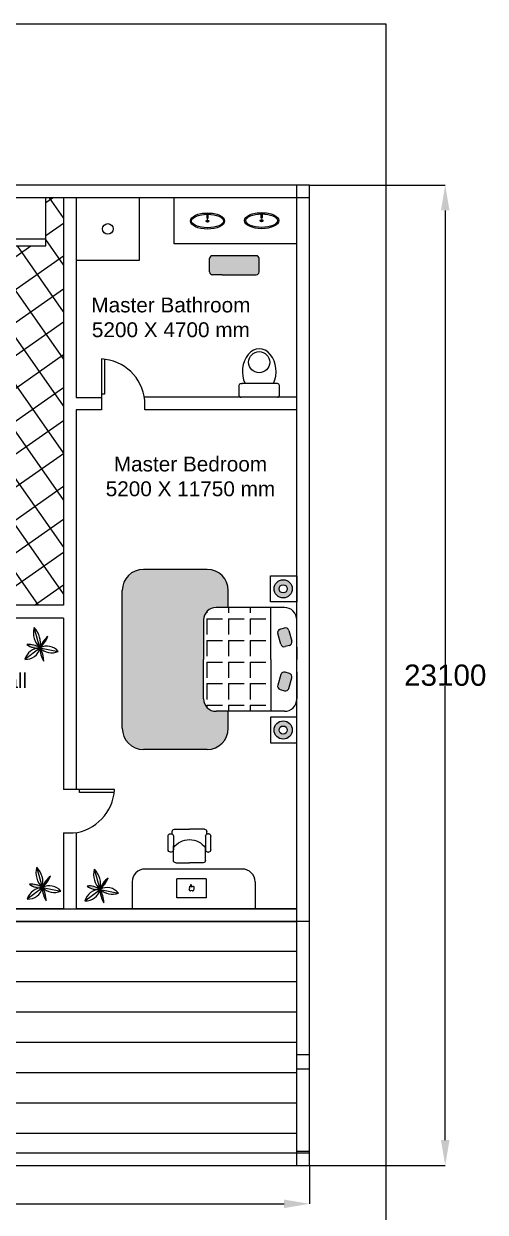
# Model space of a CAD drawing. Header units: millimetres. Extents: x 147955 to 203420, y 211875 to 264111.
# Drawn here: x 192542 to 203420, y 233878 to 261875 of the extents above; entities that cross this region are included whole.
import ezdxf
from ezdxf import colors
from ezdxf.entities.mleader import LeaderData, LeaderLine
from ezdxf.math import Vec2, Vec3

# ---------------------------------------------------------------- set-up
doc = ezdxf.new("R2010")
doc.units = ezdxf.units.MM
for name, color, linetype in [('Blocks', 7, 'Continuous'), ('DIM', 6, 'Continuous'), ('FURNITURE', 7, 'Continuous'), ('HATCH', 7, 'Continuous'), ('LABELS', 7, 'Continuous')]:
    doc.layers.add(name, color=color, linetype=linetype)
doc.layers.add('CON', color=4, linetype='Continuous', transparency=0.5)
doc.styles.get("Standard").update_dxf_attribs({"font": 'arial.ttf'})
doc.dimstyles.new('ISO-25', dxfattribs={"dimtxt": 2.5, "dimasz": 600, "dimexe": 1.25, "dimexo": 0.625, "dimtad": 1, "dimtih": 1, "dimtoh": 1, "dimdsep": 46, "dimtxsty": 'Standard', "dimcen": 2.5, "dimadec": 0, "dimazin": 0, "dimtfac": 1, "dimtmove": 0, "dimatfit": 3, "dimfxl": 1, "dimarcsym": 0})

# ---------------------------------------------------------------- blocks, each defined once
blk = doc.blocks.new('Large Bed')
h = blk.add_hatch()
h.set_pattern_fill('ANGLE', color=256, scale=2)
h.set_pattern_definition([(0, (0, 0), (0, 13.97), [10.16, -3.81]), (90, (0, 0), (-13.97, 9e-16), [10.16, -3.81])])
h.paths.add_polyline_path([(33.48, -16.73), (0, -16.73), (-33.48, -16.73), (-33.48, -52.16, 0.414214), (-25.48, -60.16), (-8, -60.16), (0, -60.16), (8, -60.16), (25.48, -60.16, 0.414214), (33.48, -52.16)])
at = {"layer": 'FURNITURE'}
h = blk.add_hatch(color=256, dxfattribs=at)
h.dxf.hatch_style = 1
h.paths.add_polyline_path([(-51.45, -8.82, 1), (-39.69, -8.82, 1)])
h.paths.add_polyline_path([(-42.96, -8.82, -1), (-48.18, -8.82, -1)], flags=16)
h.paths.add_polyline_path([(-9.03, -4.79, 0.414214), (-11.87, -3.23), (-18.72, -5.22, 0.414214), (-20.28, -8.06), (-19.49, -10.78, 0.414214), (-16.65, -12.34), (-9.8, -10.36, 0.414214), (-8.24, -7.52)])
h.paths.add_polyline_path([(18.72, -5.22), (11.87, -3.23, 0.414214), (9.03, -4.79), (8.24, -7.52, 0.414214), (9.8, -10.36), (16.65, -12.34, 0.414214), (19.49, -10.78), (20.28, -8.06, 0.414214)])
h.paths.add_polyline_path([(39.69, -8.82, 1), (51.45, -8.82, 1)])
h.paths.add_polyline_path([(48.18, -8.82, -1), (42.96, -8.82, -1)], flags=16)
for p, q in [((-53.9, -16.94), (-53.9, 0)), ((-53.9, 0), (-37.25, 0)), ((-8, 0), (0, 0)), ((8, 0), (0, 0)), ((-37.25, 0), (-37.25, -16.94)), ((-8, 0), (-25.48, 0)), ((-18.72, -5.22), (-11.87, -3.23)), ((-9.03, -4.79), (-8.24, -7.52)), ((8, 0), (25.48, 0)), ((9.03, -4.79), (8.24, -7.52)), ((18.72, -5.22), (11.87, -3.23)), ((37.25, 0), (37.25, -16.94)), ((53.9, 0), (37.25, 0)), ((53.9, -16.94), (53.9, 0)), ((-33.48, -8), (-33.48, -52.16)), ((-19.49, -10.78), (-20.28, -8.06)), ((-9.8, -10.36), (-16.65, -12.34)), ((9.8, -10.36), (16.65, -12.34)), ((19.49, -10.78), (20.28, -8.06)), ((33.48, -8), (33.48, -52.16)), ((-37.25, -16.94), (-53.9, -16.94)), ((0, -16.73), (-33.48, -16.73)), ((0, -16.73), (33.48, -16.73)), ((37.25, -16.94), (53.9, -16.94)), ((-25.48, -60.16), (-8, -60.16)), ((-8, -60.16), (0, -60.16)), ((8, -60.16), (0, -60.16)), ((25.48, -60.16), (8, -60.16))]:
    blk.add_line(p, q, dxfattribs=at)
for centre, radius in [((-45.57, -8.82), 5.88), ((-45.57, -8.82), 2.61), ((45.57, -8.82), 5.88), ((45.57, -8.82), 2.61)]:
    blk.add_circle(centre, radius, dxfattribs=at)
for centre, radius, start, end in [((-25.48, -8), 8, 90, 180), ((-18.08, -7.42), 2.29, 106.17331, 196.17331), ((-11.23, -5.43), 2.29, 16.17331, 106.17331), ((-10.44, -8.16), 2.29, 286.17331, 16.17331), ((10.44, -8.16), 2.29, 163.82669, 253.82669), ((11.23, -5.43), 2.29, 73.82669, 163.82669), ((18.08, -7.42), 2.29, 343.82669, 73.82669), ((25.48, -8), 8, 0, 90), ((-17.29, -10.14), 2.29, 196.17331, 286.17331), ((17.29, -10.14), 2.29, 253.82669, 343.82669), ((-25.48, -52.16), 8, 180, 270), ((25.48, -52.16), 8, 270, 0)]:
    blk.add_arc(centre, radius, start, end, dxfattribs=at)
blk = doc.blocks.new('Plant')
h = blk.add_hatch(color=256)
h.dxf.hatch_style = 1
h.paths.add_polyline_path([(-3, -5, -0.001273), (-1, -3, -0.000705), (-3, -2, 0.144158), (-315, -91, 0.122261)])
h.paths.add_polyline_path([(77, 305, 0.182249), (-6, 55, -0.03328), (0, 4, 0.002023), (0, 1, 0.180262)])
h = blk.add_hatch(color=256)
h.dxf.hatch_style = 1
h.paths.add_polyline_path([(5, -4, 0.110358), (271, -190, 0.146584)])
at = {"layer": 'FURNITURE'}
for p, q in [((-271, 358), (0, -2)), ((0, -2), (475, 134)), ((0, -2), (-87, -434))]:
    blk.add_line(p, q, dxfattribs=at)
for centre, radius, start, end in [((75, 337), 347, 176.5145, 257.4839), ((-388, -13), 389, 1.564, 72.4344), ((368, 70), 374, 140.9665, 190.6734), ((-370, 256), 450, 325.1107, 6.257), ((349, -321), 473, 74.517, 137.5601), ((111, 506), 520, 257.6663, 314.4107), ((554, 500), 746, 222.0082, 247.6817), ((-7, -576), 575, 89.574, 122.3864), ((-333, 581), 672, 271.5243, 299.7387), ((282, -283), 398, 135.0778, 202.1968), ((-307, -165), 348, 309.3446, 27.9095), ((-173, -542), 566, 38.408, 72.5437)]:
    blk.add_arc(centre, radius, start, end, dxfattribs=at)
blk = doc.blocks.new('new block')
at = {"layer": 'FURNITURE'}
for p, q in [((-281, -133), (-281, 47)), ((-251, 77), (-241, 77)), ((-227, 77), (-227, 107)), ((-211, 47), (-211, -133)), ((-197, 137), (0, 137)), ((197, 137), (0, 137)), ((211, 47), (211, -133)), ((227, 77), (227, 107)), ((251, 77), (241, 77)), ((281, -133), (281, 47)), ((-211, -108), (-211, -80)), ((-211, -274), (-211, -108)), ((211, -108), (211, -80)), ((211, -274), (211, -108)), ((-241, -163), (-251, -163)), ((-181, -304), (0, -304)), ((181, -304), (0, -304)), ((241, -163), (251, -163))]:
    blk.add_line(p, q, dxfattribs=at)
for centre, radius, start, end in [((-251, 47), 30, 90, 180), ((-241, 47), 30, 0, 90), ((-197, 107), 30, 90, 180), ((0, -260), 260, 35.8872, 144.1128), ((197, 107), 30, 0, 90), ((241, 47), 30, 90, 180), ((251, 47), 30, 0, 90), ((-251, -133), 30, 180, 270), ((-241, -133), 30, 270, 0), ((241, -133), 30, 180, 270), ((251, -133), 30, 270, 0), ((-181, -274), 30, 180, 270), ((181, -274), 30, 270, 0)]:
    blk.add_arc(centre, radius, start, end, dxfattribs=at)
blk = doc.blocks.new('Office Chair')
at = {"layer": 'FURNITURE'}
blk.add_blockref('new block', (0, 0), dxfattribs=at)
blk = doc.blocks.new('Toilet')
at = {"layer": 'Blocks'}
for p, q in [((-269, 0), (269, 0)), ((-299, -30), (-299, -172)), ((299, -172), (299, -30)), ((-269, -202), (-253, -202)), ((-253, -202), (253, -202)), ((269, -202), (253, -202))]:
    blk.add_line(p, q, dxfattribs=at)
blk.add_circle((1, -517), 156, dxfattribs=at)
for centre, start, end in [((-269, -30), 90, 180), ((269, -30), 0, 90), ((-269, -172), 180, 270), ((269, -172), 270, 0)]:
    blk.add_arc(centre, 30, start, end, dxfattribs=at)
blk.add_ellipse((0, -382), major_axis=(0, -332), ratio=0.751343, start_param=4.14003, end_param=8.42634, dxfattribs=at)
blk = doc.blocks.new('Door')
at = {"layer": 'FURNITURE'}
for p, q in [((-320, 750), (-320, 0)), ((-275, 746), (-275, 234)), ((-275, 234), (-320, 234)), ((320, 0), (320, 142))]:
    blk.add_line(p, q, dxfattribs=at)
blk.add_arc((-356, 71), 680, 5.9998, 86.9503, dxfattribs=at)
blk = doc.blocks.new('Kitchen Set')
at = {"layer": 'FURNITURE'}
for p, q in [((-37.89, -36.81), (-37.89, 0)), ((-37.89, 0), (0, 0)), ((-32.57, 0), (-32.57, -36.81)), ((0, 0), (0, -36.81)), ((0, -36.81), (-37.89, -36.81)), ((-45.93, -139.38), (-45.93, -41.36)), ((-45.93, -41.36), (0, -41.36)), ((0, -41.36), (0, -139.38)), ((-37.63, -59.94), (-37.63, -50.95)), ((-34.63, -47.95), (-18.23, -47.95)), ((-15.23, -50.95), (-15.23, -59.94)), ((-37.63, -59.94), (-37.63, -69.54)), ((-15.23, -59.94), (-15.23, -70.52)), ((-37.63, -69.54), (-37.63, -70.57)), ((-34.62, -73.57), (-18.22, -73.52)), ((-15.23, -69.54), (-15.23, -70.52)), ((-35.18, -115.67), (-35.18, -111.44)), ((-32.18, -108.44), (-15.78, -108.44)), ((-12.78, -111.44), (-12.78, -114.61)), ((-35.18, -115.67), (-35.18, -125.28)), ((-19.87, -118.48), (-19.87, -119.01)), ((-14.51, -117.48), (-18.87, -117.48)), ((-18.87, -120.01), (-14.51, -120.01)), ((-35.18, -125.28), (-35.18, -126.3)), ((-32.17, -129.3), (-15.77, -129.26)), ((-12.78, -122.71), (-12.78, -126.26)), ((-12.78, -125.28), (-12.78, -126.26)), ((0, -139.38), (-45.93, -139.38))]:
    blk.add_line(p, q, dxfattribs=at)
blk.add_lwpolyline([(-14.51, -117.48), (-14.51, -115.61, -0.414214), (-13.51, -114.61), (-12.23, -114.61, -0.414214), (-11.23, -115.61), (-11.23, -121.71, -0.414214), (-12.23, -122.71), (-12.78, -122.71), (-13.51, -122.71, -0.414214), (-14.51, -121.71), (-14.51, -120.01)], format="xyb", dxfattribs=at)
for centre, radius in [((-31.22, -53.66), 3.45), ((-21, -53.66), 2.39), ((-21.43, -67.76), 3.45), ((-31.35, -68.13), 2.39)]:
    blk.add_circle(centre, radius, dxfattribs=at)
for centre, radius, start, end in [((-34.63, -50.95), 3, 90, 180), ((-18.23, -50.95), 3, 0, 90), ((-34.63, -70.57), 3, 180, 270.16931), ((-18.23, -70.52), 3, 270.16931, 0), ((-32.18, -111.44), 3, 90, 180), ((-15.78, -111.44), 3, 0, 90), ((-18.87, -118.48), 1, 90, 180), ((-18.87, -119.01), 1, 180, 270), ((-32.18, -126.3), 3, 180, 270.16931), ((-15.78, -126.26), 3, 270.16931, 0)]:
    blk.add_arc(centre, radius, start, end, dxfattribs=at)
blk = doc.blocks.new('*D38')
at = {"layer": 'Defpoints', "color": 0, "transparency": 16777216}
for p in [(199279, 258076), (202477, 258076), (199279, 234976)]:
    blk.add_point(p, dxfattribs=at)
at = {"layer": 'DIM', "color": 0, "lineweight": -2, "transparency": 16777216}
for p, q in [((199280, 258076), (202478, 258076)), ((202477, 257476), (202477, 246782)), ((202477, 235576), (202477, 246270)), ((199280, 234976), (202478, 234976))]:
    blk.add_line(p, q, dxfattribs=at)
at = {"layer": 'DIM', "color": 0, "transparency": 16777216}
for points in [[(202377, 257476), (202577, 257476), (202477, 258076)], [(202377, 235576), (202577, 235576), (202477, 234976)]]:
    blk.add_solid(points, dxfattribs=at)
at = {"layer": 'DIM', "color": 0, "transparency": 16777216, "insert": (202477, 246526), "char_height": 2.5, "attachment_point": 5}
blk.add_mtext('{\\H200x;23100}', dxfattribs=at)
blk = doc.blocks.new('*D39')
at = {"layer": 'Defpoints', "color": 0, "transparency": 16777216}
for p in [(172279, 234976), (199279, 234976), (199279, 234076)]:
    blk.add_point(p, dxfattribs=at)
at = {"layer": 'DIM', "color": 0, "lineweight": -2, "transparency": 16777216}
for p, q in [((172279, 234976), (172279, 234074)), ((199279, 234976), (199279, 234074)), ((172879, 234076), (198679, 234076))]:
    blk.add_line(p, q, dxfattribs=at)
at = {"layer": 'DIM', "color": 0, "transparency": 16777216}
for points in [[(172879, 234176), (172879, 233976), (172279, 234076)], [(198679, 234176), (198679, 233976), (199279, 234076)]]:
    blk.add_solid(points, dxfattribs=at)
at = {"layer": 'DIM', "color": 0, "transparency": 16777216, "insert": (189531, 234331), "char_height": 2.5, "attachment_point": 5}
blk.add_mtext('{\\H200x;27000}', dxfattribs=at)

msp = doc.modelspace()

# ---------------------------------------------------------------- hatches: boundary and pattern name
h = msp.add_hatch(color=256)
h.dxf.hatch_style = 1
edge = h.paths.add_edge_path()
edge.add_line((196765.751, 257411.46), (196843.918, 257386.012))
edge.add_ellipse((196873.809, 257228.288), major_axis=(-374.416, 0), ratio=0.422601136, start_angle=270, end_angle=274.5790447, ccw=False)
edge.add_ellipse((196873.809, 257228.288), major_axis=(-374.416, 0), ratio=0.422601136, start_angle=266.4875326, end_angle=270, ccw=False)
edge.add_line((196896.748, 257386.22), (196980.546, 257411.633))
edge.add_line((196980.546, 257411.633), (196765.751, 257411.46))
edge = h.paths.add_edge_path()
edge.add_line((198042.34, 257420.359), (198120.507, 257394.911))
edge.add_ellipse((198150.399, 257237.188), major_axis=(-374.416, 0), ratio=0.422601136, start_angle=270, end_angle=274.5790447, ccw=False)
edge.add_ellipse((198150.399, 257237.188), major_axis=(-374.416, 0), ratio=0.422601136, start_angle=266.4875326, end_angle=270, ccw=False)
edge.add_line((198173.338, 257395.119), (198257.136, 257420.532))
edge.add_line((198257.136, 257420.532), (198042.34, 257420.359))
h = msp.add_hatch(color=256)
h.dxf.hatch_style = 1
edge = h.paths.add_edge_path()
edge.add_ellipse((196874.179, 257225.3), major_axis=(-36.087, 1.324), ratio=0.730272641, start_angle=0, end_angle=360)
h = msp.add_hatch(color=256)
h.dxf.hatch_style = 1
edge = h.paths.add_edge_path()
edge.add_ellipse((198150.768, 257234.199), major_axis=(-36.087, 1.324), ratio=0.730272641, start_angle=0, end_angle=360)
at = {"layer": 'HATCH'}
h = msp.add_hatch(dxfattribs=at)
h.set_pattern_fill('ANSI37', color=256, scale=200, angle=80)
h.paths.add_polyline_path([(193479.181, 257776.197), (193060.244, 257776.197), (193060.244, 256640.141), (192199.023, 256640.141), (192199.023, 256590.141), (192099.023, 256590.141), (192099.023, 256640.141), (191956.744, 256640.141), (191956.744, 257776.197), (191820.322, 257776.197), (191820.322, 256399.265), (188881.509, 256399.265), (188881.509, 257776.197), (188229.181, 257776.197), (188229.181, 248176.197), (193479.181, 248176.197)])
h.paths.add_polyline_path([(191941.806, 252277.528), (191387.148, 252277.528), (191387.148, 252825.609), (191941.806, 252825.609)], flags=16)
h.paths.add_polyline_path([(192331.808, 252006.826), (192331.808, 251095.823), (192331.808, 250184.819, -0.414213562), (192176.261, 250029.272), (189794.505, 250029.272, -0.414213562), (189638.958, 250184.819), (189638.958, 251095.823), (189638.958, 252006.826, -0.414213562), (189794.505, 252162.373), (192176.261, 252162.373, -0.414213562)], flags=16)
h.paths.add_polyline_path([(190619.718, 252289.36), (190065.061, 252289.36), (190065.061, 252837.441), (190619.718, 252837.441)], flags=16)
h.paths.add_polyline_path([(191135.64, 251045.511, 0.146584388), (190947.772, 251176.635, 0.110358333)], flags=0)
h.paths.add_polyline_path([(191279.37, 251274.109, -0.249388691), (190949.129, 251176.887, -0.374210608), (190753.446, 251431.471, -0.279095145), (190940.446, 251218.21, -0.182248948), (190999.029, 251394.562, -0.179913061), (190945.037, 251180.267), (190944.552, 251177.857, -0.282232196)], flags=0)
h.paths.add_polyline_path([(190946.655, 251178.462, -0.124739525), (190722.7, 251115.321, -0.146261919), (190945.947, 251178.258)], flags=0)
h.paths.add_polyline_path([(191941.806, 249914.117), (191941.806, 249366.036), (191387.148, 249366.036), (191387.148, 249914.117)], flags=16)
h.paths.add_polyline_path([(190619.718, 249902.286), (190619.718, 249354.205), (190065.061, 249354.205), (190065.061, 249902.286)], flags=16)
h.paths.add_polyline_path([(188746.065, 254208.583), (192644.769, 254208.583), (192644.769, 255514.598), (188746.065, 255514.598)], flags=24)
h = msp.add_hatch(dxfattribs=at)
h.set_pattern_fill('AR-SAND', color=256, scale=4, angle=135)
h.paths.add_polyline_path([(198090.644, 256341.621, 0.414213562), (198022.481, 256409.784), (196992.11, 256409.784, 0.414213562), (196923.947, 256341.621), (196923.947, 256028.072, 0.414213562), (196992.11, 255959.909), (197222.79, 255959.909), (198022.488, 255959.992, 0.414183164), (198090.644, 256028.155)])
h.paths.add_polyline_path([(196783.071, 246900.333), (196783.071, 247192.387), (196783.071, 247830.375, -0.414213562), (197075.125, 248122.429), (197363.574, 248122.429), (197363.574, 248522.429, 0.414213562), (196863.574, 249022.429), (195363.574, 249022.429, 0.414213562), (194863.574, 248522.429), (194863.574, 245278.238, 0.414213562), (195363.574, 244778.238), (196863.574, 244778.238, 0.414213562), (197363.574, 245278.238), (197363.574, 245678.238), (197075.125, 245678.238, -0.414213562), (196783.071, 245970.292), (196783.071, 246608.28)])
h.paths.add_polyline_path([(174729.838, 243185.309, 0.414213562), (174661.675, 243253.471), (174348.126, 243253.471, 0.414213562), (174279.963, 243185.309), (174279.963, 242954.628), (174280.046, 242154.931, 0.414183164), (174348.209, 242086.775), (174661.675, 242086.775, 0.414213562), (174729.838, 242154.938)])
h.paths.add_polyline_path([(187324.694, 243963.739), (182062.685, 243963.739), (182062.685, 243363.739), (182062.685, 241463.739), (183662.685, 241463.739), (183662.685, 241927.65, -0.230938622), (184497.629, 241463.739), (184889.75, 241463.739, -0.230938622), (185724.694, 241927.65), (185724.694, 241463.739), (187324.694, 241463.739)])
h = msp.add_hatch(dxfattribs=at)
h.set_pattern_fill('ANSI31', color=256, scale=225, angle=135)
h.paths.add_polyline_path([(198979.181, 240726.197), (172579.181, 240726.197), (172579.181, 235276.197), (198979.181, 235276.197)])
h.paths.add_polyline_path([(181500.883, 237069.077), (187458.932, 237069.077), (187458.932, 238934.811), (181500.883, 238934.811)], flags=24)

# ---------------------------------------------------------------- linework, layer by layer
for p, q in [((199279.181, 258076.197), (185036.768, 258076.197)), ((199279.181, 234976.197), (199279.181, 258076.197)), ((193479.181, 257776.197), (182544.325, 257776.197)), ((193479.181, 257776.197), (193479.181, 248176.197)), ((198979.181, 257776.197), (193779.181, 257776.197)), ((193779.181, 257776.197), (193779.181, 253074.47)), ((195271.458, 256306.788), (195271.458, 257776.197)), ((196090.794, 256690.535), (196090.794, 257776.197)), ((198979.181, 253076.197), (198979.181, 257776.197)), ((196765.751, 257411.46), (196980.546, 257411.633)), ((196843.918, 257386.012), (196765.751, 257411.46)), ((196896.748, 257386.22), (196843.918, 257386.012)), ((196980.546, 257411.633), (196896.748, 257386.22)), ((198042.34, 257420.359), (198257.136, 257420.532)), ((198120.507, 257394.911), (198042.34, 257420.359)), ((198173.338, 257395.119), (198120.507, 257394.911)), ((198257.136, 257420.532), (198173.338, 257395.119)), ((198979.181, 256690.535), (196090.794, 256690.535)), ((193779.181, 256306.788), (195271.458, 256306.788)), ((196923.947, 256028.072), (196923.947, 256341.621)), ((198022.481, 256409.784), (196992.11, 256409.784)), ((198090.644, 256028.155), (198090.644, 256341.621)), ((197222.79, 255959.909), (196992.11, 255959.909)), ((197222.79, 255959.909), (198022.488, 255959.992)), ((193779.181, 253074.47), (194371.154, 253074.47)), ((198979.181, 253076.197), (195386.333, 253076.197)), ((193779.181, 252776.197), (193779.181, 243837.286)), ((194371.154, 252776.197), (193779.181, 252776.197)), ((198979.181, 252776.197), (195396.394, 252776.197)), ((198979.181, 241026.197), (198979.181, 252776.197)), ((196863.574, 249022.429), (195363.574, 249022.429)), ((194863.574, 245278.238), (194863.574, 248522.429)), ((197363.574, 248122.429), (197363.574, 248522.429)), ((193479.181, 248176.197), (187729.181, 248176.197)), ((193479.181, 247876.197), (187729.181, 247876.197)), ((193479.181, 247876.197), (193479.181, 243837.286)), ((197363.574, 245278.238), (197363.574, 245678.238)), ((196863.574, 244778.238), (195363.574, 244778.238)), ((193479.181, 242812.046), (193479.181, 241026.197)), ((193779.181, 242822.107), (193779.181, 241026.197)), ((197694.149, 241962.297), (195398.869, 241962.297)), ((195098.869, 241662.297), (195098.869, 241026.197)), ((196844.149, 241728.652), (196151.841, 241728.652)), ((196151.841, 241280.926), (196151.841, 241728.652)), ((196844.149, 241728.652), (196844.149, 241280.926)), ((197994.149, 241662.297), (197994.149, 241026.197)), ((196498.73, 241455.738), (196475.707, 241450.849)), ((196498.73, 241546.163), (196478.306, 241552.717)), ((196498.73, 241546.163), (196519.154, 241552.717)), ((196521.753, 241450.849), (196498.73, 241455.738)), ((196844.149, 241280.926), (196151.841, 241280.926)), ((193479.181, 241026.197), (185724.694, 241026.197)), ((198979.181, 241026.197), (193779.181, 241026.197)), ((197994.149, 241026.197), (195098.869, 241026.197)), ((199279.181, 240726.197), (185724.694, 240726.197)), ((198979.181, 234976.197), (198979.181, 240726.197)), ((199279.181, 237588.197), (198979.181, 237588.197)), ((199279.181, 237253.197), (199279.181, 237588.197)), ((198979.181, 237253.197), (199279.181, 237253.197)), ((199279.181, 235311.197), (198979.181, 235311.197)), ((172279.181, 234976.197), (199279.181, 234976.197))]:
    msp.add_line(p, q)
for points, const_width in [([(196873.809, 257386.517), (196873.809, 257280.892)], 55.519), ([(196873.809, 257280.892), (196873.809, 257252.433)], 20.82), ([(198150.399, 257395.416), (198150.399, 257289.791)], 55.519), ([(198150.399, 257289.791), (198150.399, 257261.333)], 20.82)]:
    msp.add_lwpolyline(points, dxfattribs=dict(const_width=const_width))
msp.add_circle((194525.319, 257041.493), 125.002)
for centre, radius, start, end in [((196992.11, 256341.621), 68.163, 90, 180), ((198022.481, 256341.621), 68.163, 0, 90), ((196992.11, 256028.072), 68.163, 180, 270), ((198022.481, 256028.155), 68.163, 270.0059466, 0), ((195363.574, 248522.429), 500, 90, 180), ((196863.574, 248522.429), 500, 0, 90), ((195363.574, 245278.238), 500, 180, 270), ((196863.574, 245278.238), 500, 270, 0), ((195398.869, 241662.297), 300, 90, 180), ((197694.149, 241662.297), 300, 0, 90), ((196426.137, 241519.849), 30.576, 291.5690019, 52.7595167), ((196522.718, 241512.557), 87.921, 193.9146106, 217.1812324), ((196468.295, 241521.52), 32.764, 72.2093577, 136.216063), ((196470.942, 241473.283), 22.935, 217.1812324, 281.9893717), ((196496.996, 241581.618), 24.772, 160.7868061, 274.0135589), ((196475.337, 241565.059), 24.772, 340.7868061, 94.0135589), ((196529.165, 241521.52), 32.764, 9.3520111, 107.7906423), ((196526.517, 241473.283), 22.935, 258.0106283, 322.8187676), ((196474.741, 241512.557), 87.921, 322.8187676, 9.3520111)]:
    msp.add_arc(centre, radius, start, end)
for centre, major_axis, ratio in [((196873.809, 257228.288), (-402.511, 0), 0.472413793), ((196873.809, 257228.288), (-374.416, 0), 0.422601136), ((198150.399, 257237.188), (-402.511, 0), 0.472413793), ((198150.399, 257237.188), (-374.416, 0), 0.422601136), ((196874.179, 257225.3), (-36.087, 1.324), 0.730272641), ((198150.768, 257234.199), (-36.087, 1.324), 0.730272641)]:
    msp.add_ellipse(centre, major_axis=major_axis, ratio=ratio)
at = {"layer": 'CON'}
for p, q in [((151073.241, 261874.503), (201073.241, 261874.503)), ((201073.241, 261874.503), (201073.241, 211874.503)), ((199279.181, 258076.197), (172279.181, 258076.197)), ((198979.181, 234976.197), (198979.181, 258076.197)), ((199279.181, 234976.197), (199279.181, 258076.197)), ((199279.181, 257776.197), (172279.181, 257776.197)), ((172579.181, 241026.197), (198979.181, 241026.197)), ((172579.181, 240726.197), (198979.181, 240726.197)), ((172279.181, 235276.197), (199279.181, 235276.197)), ((172279.181, 234976.197), (199279.181, 234976.197))]:
    msp.add_line(p, q, dxfattribs=at)

# ---------------------------------------------------------------- block references
for name, p, xscale, yscale, zscale, rotation in [('Kitchen Set', (193060.244, 257776.197), -29.98144185956503, 29.98144185956503, 29.98144185956503, 270), ('Toilet', (198092.889, 253076.197), 1.596509662740603, 1.596509662740603, 1.596509662740603, 180), ('Large Bed', (198979.181, 246900.333), 36.50669016392583, 36.50669016392583, 36.50669016392583, 270), ('Door', (193479.181, 243324.666), 1.601937520887887, 1.601937520887887, 1.601937520887887, 270)]:
    msp.add_blockref(name, p, dxfattribs=dict(xscale=xscale, yscale=yscale, zscale=zscale, rotation=rotation))
for name, p, xscale, yscale, zscale in [('Door', (194883.774, 252776.197), 1.601937520887887, 1.601937520887887, 1.601937520887887), ('Office Chair', (196448.546, 242655.06), -1.790904381976865, 1.790904381976865, 1.790904381976865)]:
    msp.add_blockref(name, p, dxfattribs=dict(xscale=xscale, yscale=yscale, zscale=zscale))
at = {"rotation": 90}
for p in [(192922.775, 247173.812), (192981.6, 241528.025), (194340.417, 241484.375)]:
    msp.add_blockref('Plant', p, dxfattribs=at)

# ---------------------------------------------------------------- texts
at = {"layer": 'LABELS', "char_height": 350, "attachment_point": 1}
for s, width, insert in [('\\pxqc;Master Bathroom\\P5200 X 4700 mm', 4461.24382, (193779.181, 255425.333)), ('\\pxqc;Master Bedroom\\P5200 X 11750 mm', 5384.70556, (193779.181, 251678.905))]:
    msp.add_mtext_dynamic_manual_height_columns(s, width=width, gutter_width=12.5, heights=[0], dxfattribs=dict(at, insert=insert))

# ---------------------------------------------------------------- dimensions: what is measured, and where the dimension line sits
at = {"layer": 'DIM'}
dim = msp.add_linear_dim(base=(202476.621, 258076.197), p1=(199279.181, 234976.197), p2=(199279.181, 258076.197), angle=90, text='{\\H200x;<>}', dimstyle='ISO-25', dxfattribs=at)
dim.commit()
dim.dimension.update_dxf_attribs({"geometry": '*D38', "text_midpoint": (202476.621, 246526.197)})
dim = msp.add_linear_dim(base=(199279.181, 234075.545), p1=(172279.181, 234976.197), p2=(199279.181, 234976.197), text='{\\H200x;<>}', dimstyle='ISO-25', dxfattribs=at)
dim.commit()
dim.dimension.update_dxf_attribs({"geometry": '*D39', "text_midpoint": (189530.951, 234075.545), "dimtype": 160})

# ---------------------------------------------------------------- leaders
at = {"layer": 'LABELS'}
ml = msp.add_multileader_mtext('Standard', dxfattribs=at)
ml.set_content('300 mm Wall Thickness', color=256)
ml.set_leader_properties()
ml.build(insert=Vec2(0, 0))
ctx = ml.context
ctx.base_point, ctx.char_height, ctx.plane_origin = Vec3(189765.716, 246400.182), 350, Vec3(189712.789, 247876.197)
notes = []
notes.append((ctx, [(0, (1, 1, 0), (188987.475, 246400.182), (1, 0), 778.241, [(0, [(188936.824, 247876.197)], 0, [])])]))
ctx.mtext.insert, ctx.mtext.width, ctx.mtext.flow_direction = Vec3(189767.716, 246578.047), 3002.416, 5
for ctx, leaders in notes:
    for number, flags, end, landing, length, lines in leaders:
        leader = LeaderData()
        leader.index, (leader.has_last_leader_line, leader.has_dogleg_vector, leader.attachment_direction) = number, flags
        leader.last_leader_point, leader.dogleg_vector, leader.dogleg_length = Vec3(end), Vec3(landing), length
        for number, points, colour, breaks in lines:
            line = LeaderLine()
            line.index, line.vertices, line.color, line.breaks = number, Vec3.list(points), colors.encode_raw_color(colour), breaks
            leader.lines.append(line)
        ctx.leaders.append(leader)

doc.saveas('drawing.dxf')
